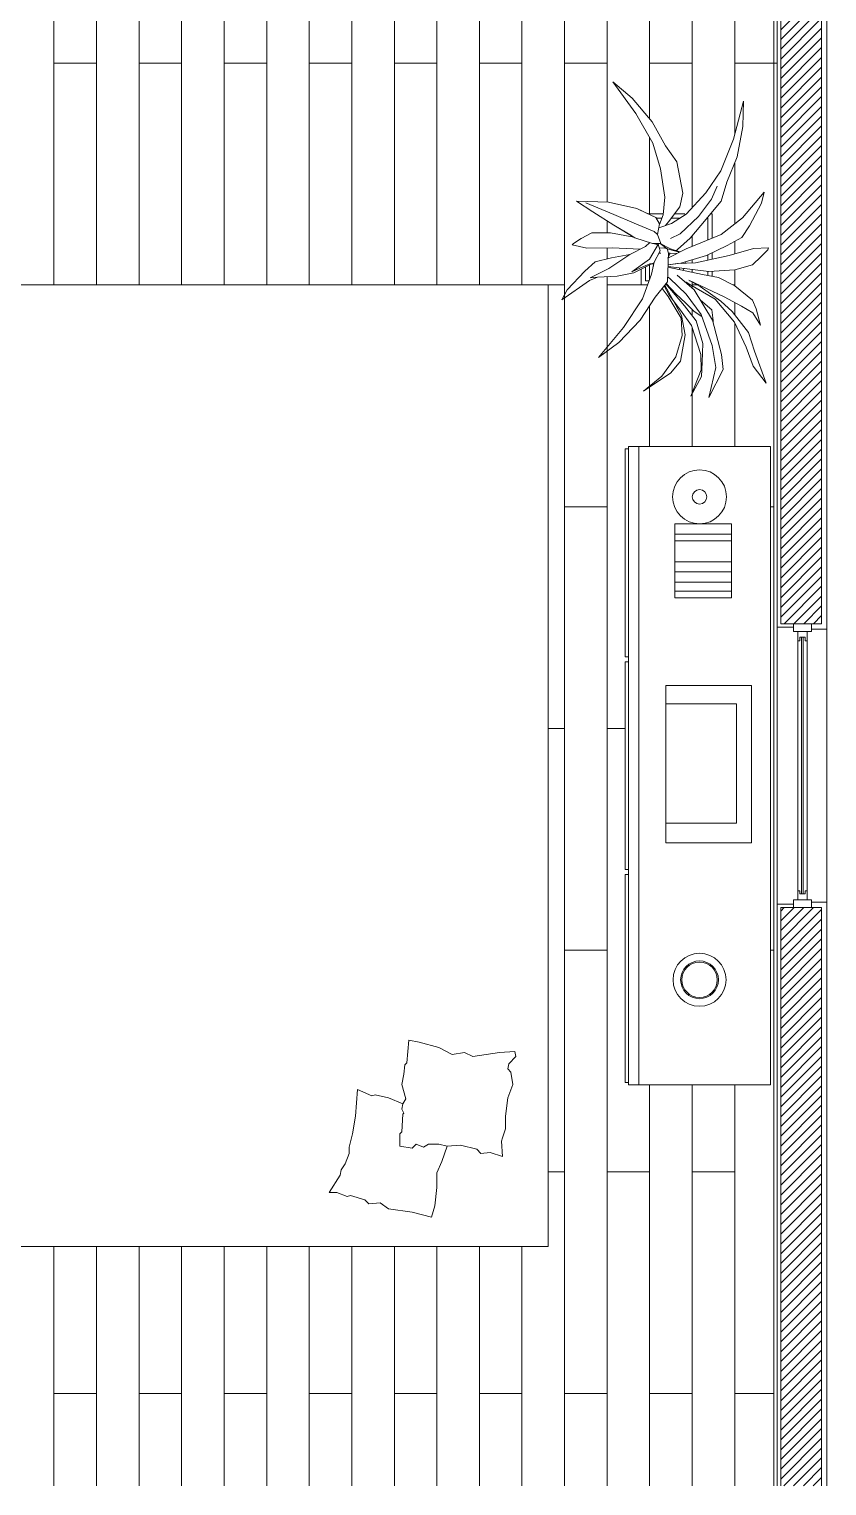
# Model space of a CAD drawing. Header units: centimetres. Extents: x -16179 to 12840, y -10704 to 3856.
# Drawn here: x -465.3 to -240.3, y -4061.9 to -3651.3 of the extents above; entities that cross this region are included whole.
import ezdxf

# ---------------------------------------------------------------- set-up
doc = ezdxf.new("R2010")
doc.units = ezdxf.units.CM
doc.header["$MEASUREMENT"] = 0
for name, color, linetype, lineweight in [('A-ELEV-MBE1_Num_Penna__14_Num_Penna__11_Num_Penna__9_Num_Penna__9_Num_Penna__9_Num_Penna__9_Num_Penna__9_Num_Penna__9_Num_Penna__10_Num_Penna__5', 5, 'Continuous', 18), ('A-ELEV-MBE1_Num_Penna__7_Num_Penna__7_Num_Penna__7_Num_Penna__7_Num_Penna__7_Num_Penna__7_Num_Penna__7_Num_Penna__7_Num_Penna__7_Num_Penna__2', 2, 'Continuous', 18), ('A-ELEV-MBE1_Num_Penna__7_Num_Penna__7_Num_Penna__7_Num_Penna__7_Num_Penna__7_Num_Penna__7_Num_Penna__7_Num_Penna__7_Num_Penna__7_Num_Penna__7_Num_Penna__255', 255, 'Continuous', 18), ('A-FURN_Num_Penna__8_Num_Penna__8_Num_Penna__8_Num_Penna__8_Num_Penna__8_Num_Penna__8_Num_Penna__8_Num_Penna__8_Num_Penna__8_Num_Penna__6', 6, 'Continuous', 18), ('A-FURN_Num_Penna__8_Num_Penna__8_Num_Penna__8_Num_Penna__8_Num_Penna__8_Num_Penna__8_Num_Penna__8_Num_Penna__8_Num_Penna__8_Num_Penna__8_Num_Penna__253', 253, 'Continuous', 18), ('A-GLAZ-FULL_Num_Penna__4_Num_Penna__4_Num_Penna__4_Num_Penna__4_Num_Penna__4_Num_Penna__4_Num_Penna__4_Num_Penna__4_Num_Penna__4_Num_Penna__4', 4, 'Continuous', 18), ('A-WALL-FULL_Num_Penna__7_Num_Penna__7_Num_Penna__7_Num_Penna__7_Num_Penna__7_Num_Penna__7_Num_Penna__7_Num_Penna__7_Num_Penna__7_Num_Penna__7', 7, 'Continuous', 18), ('AA - montanti_Num_Penna__7_Num_Penna__7_Num_Penna__7_Num_Penna__7_Num_Penna__7_Num_Penna__7_Num_Penna__7_Num_Penna__7_Num_Penna__7_Num_Penna__7', 7, 'Continuous', 18), ('AA - pareti sezionate_Num_Penna__254_Num_Penna__254_Num_Penna__254_Num_Penna__254_Num_Penna__254_Num_Penna__254_Num_Penna__254_Num_Penna__254_Num_Penna__254_Num_Penna__254', 254, 'Continuous', 18), ('IKE120015-t1_Num_Penna__251_Num_Penna__254_Num_Penna__254_Num_Penna__254_Num_Penna__254_Num_Penna__254_Num_Penna__254_Num_Penna__254_Num_Penna__254_Num_Penna__254_Num_Penna__254', 254, 'Continuous', 18), ('J- montanti_Num_Penna__7_Num_Penna__7_Num_Penna__7_Num_Penna__7_Num_Penna__7_Num_Penna__7_Num_Penna__7_Num_Penna__7_Num_Penna__7_Num_Penna__7', 7, 'Continuous', 18), ('PIANTE_Num_Penna__252_Num_Penna__252_Num_Penna__252', 252, 'Continuous', 18)]:
    doc.layers.add(name, color=color, linetype=linetype, lineweight=lineweight)
doc.layers.add('A-WALL-FULL_Num_Penna__7_Num_Penna__7_Num_Penna__7_Num_Penna__7_Num_Penna__7_Num_Penna__7_Num_Penna__7_Num_Penna__7_Num_Penna__10_Num_Penna__11_Num_Penna__13', color=7, linetype='Continuous', lineweight=18, true_color=0x636466)
doc.layers.add('IKE120015-t1_Num_Penna__251_Num_Penna__5_Num_Penna__9_Num_Penna__10_Num_Penna__10_Num_Penna__10_Num_Penna__10_Num_Penna__10_Num_Penna__10_Num_Penna__11_Num_Penna__13', color=7, linetype='Continuous', lineweight=18, true_color=0x636466)
pattern_1 = [(45, (-2286.6072, -5334.2425), (-1.3801623, 1.3801623), [])]

msp = doc.modelspace()

# ---------------------------------------------------------------- hatches: boundary and pattern name
at = {"layer": 'A-ELEV-MBE1_Num_Penna__7_Num_Penna__7_Num_Penna__7_Num_Penna__7_Num_Penna__7_Num_Penna__7_Num_Penna__7_Num_Penna__7_Num_Penna__7_Num_Penna__2', "linetype": 'Continuous', "lineweight": 18}
h = msp.add_hatch(dxfattribs=at)
h.set_pattern_fill('ANSI31', color=2, scale=100, style=0, pattern_type=2)
h.set_pattern_definition(pattern_1)
h.paths.add_polyline_path([(-253.29, -3818.93), (-241.79, -3818.93), (-241.79, -3398.43), (-552.79, -3398.43), (-552.79, -3452.93), (-541.29, -3452.93), (-541.29, -3409.93), (-253.29, -3409.93)])
h = msp.add_hatch(dxfattribs=at)
h.set_pattern_fill('ANSI31', color=2, scale=100, style=0, pattern_type=2)
h.set_pattern_definition(pattern_1)
h.paths.add_polyline_path([(-241.79, -3898.93), (-253.29, -3898.93), (-253.29, -4061.93), (-241.79, -4061.93)])

# ---------------------------------------------------------------- linework, layer by layer
at = {"layer": 'A-ELEV-MBE1_Num_Penna__14_Num_Penna__11_Num_Penna__9_Num_Penna__9_Num_Penna__9_Num_Penna__9_Num_Penna__9_Num_Penna__9_Num_Penna__10_Num_Penna__5', "color": 5, "linetype": 'Continuous', "lineweight": 18}
msp.add_line((-255.29, -3411.93), (-255.29, -4061.93), dxfattribs=at)
at = {"layer": 'A-ELEV-MBE1_Num_Penna__7_Num_Penna__7_Num_Penna__7_Num_Penna__7_Num_Penna__7_Num_Penna__7_Num_Penna__7_Num_Penna__7_Num_Penna__7_Num_Penna__7_Num_Penna__255', "color": 255, "linetype": 'Continuous', "lineweight": 18}
for p, q in [((-241.79, -3898.93), (-253.29, -3898.93)), ((-253.29, -3898.93), (-253.29, -4061.93)), ((-241.79, -3898.93), (-241.79, -4061.93))]:
    msp.add_line(p, q, dxfattribs=at)
at = {"layer": 'A-ELEV-MBE1_Num_Penna__7_Num_Penna__7_Num_Penna__7_Num_Penna__7_Num_Penna__7_Num_Penna__7_Num_Penna__7_Num_Penna__7_Num_Penna__7_Num_Penna__7_Num_Penna__255', "color": 255, "linetype": 'Continuous', "lineweight": 18, "flags": 128}
msp.add_lwpolyline([(-541.29, -3452.93), (-552.79, -3452.93), (-552.79, -3398.43), (-241.79, -3398.43), (-241.79, -3818.93), (-253.29, -3818.93), (-253.29, -3409.93), (-541.29, -3409.93)], close=True, dxfattribs=at)
at = {"layer": 'A-FURN_Num_Penna__8_Num_Penna__8_Num_Penna__8_Num_Penna__8_Num_Penna__8_Num_Penna__8_Num_Penna__8_Num_Penna__8_Num_Penna__8_Num_Penna__6', "color": 6, "linetype": 'Continuous', "lineweight": 18}
for p, q in [((-240.29, -3396.93), (-240.29, -3820.43)), ((-254.29, -3410.93), (-254.29, -3819.93)), ((-296.19, -3769), (-296.2, -3769)), ((-296.2, -3769), (-296.2, -3769.01)), ((-296.2, -3769.01), (-296.2, -3769.01)), ((-296.2, -3769.01), (-296.2, -3769.01)), ((-296.2, -3769.01), (-296.2, -3769.02)), ((-296.2, -3769.02), (-296.2, -3769.02)), ((-296.2, -3769.02), (-296.2, -3769.03)), ((-296.2, -3769.03), (-296.2, -3948.83)), ((-296.2, -3769.03), (-296.2, -3769.03)), ((-296.2, -3769.03), (-296.2, -3769.03)), ((-296.18, -3768.98), (-296.19, -3768.98)), ((-296.19, -3768.98), (-296.19, -3768.98)), ((-296.19, -3768.98), (-296.19, -3768.99)), ((-296.19, -3768.99), (-296.19, -3768.99)), ((-296.19, -3768.99), (-296.19, -3768.99)), ((-296.19, -3768.99), (-296.19, -3769)), ((-296.17, -3768.96), (-296.18, -3768.97)), ((-296.18, -3768.97), (-296.18, -3768.97)), ((-296.18, -3768.97), (-296.18, -3768.97)), ((-296.18, -3768.97), (-296.18, -3768.98)), ((-296.16, -3768.95), (-296.17, -3768.96)), ((-296.17, -3768.96), (-296.17, -3768.96)), ((-296.17, -3768.96), (-296.17, -3768.96)), ((-296.17, -3768.96), (-296.17, -3768.96)), ((-296.15, -3768.95), (-296.16, -3768.95)), ((-296.16, -3768.95), (-296.16, -3768.95)), ((-296.16, -3768.95), (-296.16, -3768.95)), ((-296.14, -3768.94), (-296.15, -3768.94)), ((-296.15, -3768.94), (-296.15, -3768.94)), ((-296.15, -3768.94), (-296.15, -3768.95)), ((-296.13, -3768.94), (-296.14, -3768.94)), ((-296.14, -3768.94), (-296.14, -3768.94)), ((-296.12, -3768.93), (-296.13, -3768.93)), ((-296.13, -3768.93), (-296.13, -3768.94)), ((-296.13, -3768.94), (-296.13, -3768.94)), ((-296.11, -3768.93), (-296.12, -3768.93)), ((-296.12, -3768.93), (-296.12, -3768.93)), ((-296.12, -3768.93), (-296.12, -3768.93)), ((-296.1, -3768.93), (-296.11, -3768.93)), ((-296.11, -3768.93), (-296.11, -3768.93)), ((-256.3, -3768.93), (-296.1, -3768.93)), ((-296.1, -3768.93), (-296.1, -3768.93)), ((-293.29, -3768.93), (-293.29, -3948.93)), ((-256.29, -3768.93), (-256.3, -3768.93)), ((-256.3, -3768.93), (-256.3, -3768.93)), ((-256.28, -3768.93), (-256.29, -3768.93)), ((-256.29, -3768.93), (-256.29, -3768.93)), ((-256.29, -3768.93), (-256.29, -3768.93)), ((-256.27, -3768.93), (-256.28, -3768.93)), ((-256.28, -3768.93), (-256.28, -3768.93)), ((-256.27, -3768.94), (-256.27, -3768.93)), ((-256.26, -3768.94), (-256.27, -3768.94)), ((-256.27, -3768.94), (-256.27, -3768.94)), ((-256.25, -3768.94), (-256.26, -3768.94)), ((-256.26, -3768.94), (-256.26, -3768.94)), ((-256.26, -3768.94), (-256.26, -3768.94)), ((-256.25, -3768.95), (-256.25, -3768.94)), ((-256.25, -3768.94), (-256.25, -3768.94)), ((-256.24, -3768.95), (-256.25, -3768.95)), ((-256.23, -3768.96), (-256.24, -3768.95)), ((-256.24, -3768.95), (-256.24, -3768.95)), ((-256.24, -3768.95), (-256.24, -3768.95)), ((-256.22, -3768.96), (-256.23, -3768.96)), ((-256.23, -3768.96), (-256.23, -3768.96)), ((-256.23, -3768.96), (-256.23, -3768.96)), ((-256.22, -3768.97), (-256.22, -3768.96)), ((-256.21, -3768.98), (-256.22, -3768.97)), ((-256.22, -3768.97), (-256.22, -3768.97)), ((-256.22, -3768.97), (-256.22, -3768.97)), ((-256.21, -3768.99), (-256.21, -3768.98)), ((-256.21, -3768.98), (-256.21, -3768.98)), ((-256.21, -3768.98), (-256.21, -3768.98)), ((-256.21, -3769), (-256.21, -3768.99)), ((-256.21, -3768.99), (-256.21, -3768.99)), ((-256.2, -3769), (-256.21, -3769)), ((-256.2, -3769.01), (-256.2, -3769)), ((-256.2, -3769), (-256.2, -3769)), ((-256.2, -3769.02), (-256.2, -3769.01)), ((-256.2, -3769.01), (-256.2, -3769.01)), ((-256.2, -3769.01), (-256.2, -3769.01)), ((-256.2, -3769.03), (-256.2, -3769.02)), ((-256.2, -3769.02), (-256.2, -3769.02)), ((-256.2, -3948.83), (-256.2, -3769.03)), ((-256.2, -3769.03), (-256.2, -3769.03)), ((-297.19, -3769.7), (-297.2, -3769.7)), ((-297.2, -3769.7), (-297.2, -3769.71)), ((-297.2, -3769.71), (-297.2, -3769.71)), ((-297.2, -3769.71), (-297.2, -3769.71)), ((-297.2, -3769.71), (-297.2, -3769.72)), ((-297.2, -3769.72), (-297.2, -3769.72)), ((-297.2, -3769.72), (-297.2, -3769.73)), ((-297.2, -3769.73), (-297.2, -3769.73)), ((-297.2, -3769.73), (-297.2, -3769.73)), ((-297.2, -3769.73), (-297.2, -3828.13)), ((-297.18, -3769.68), (-297.19, -3769.68)), ((-297.19, -3769.68), (-297.19, -3769.68)), ((-297.19, -3769.68), (-297.19, -3769.69)), ((-297.19, -3769.69), (-297.19, -3769.69)), ((-297.19, -3769.69), (-297.19, -3769.69)), ((-297.19, -3769.69), (-297.19, -3769.7)), ((-297.17, -3769.66), (-297.18, -3769.67)), ((-297.18, -3769.67), (-297.18, -3769.67)), ((-297.18, -3769.67), (-297.18, -3769.67)), ((-297.18, -3769.67), (-297.18, -3769.68)), ((-297.16, -3769.65), (-297.17, -3769.66)), ((-297.17, -3769.66), (-297.17, -3769.66)), ((-297.17, -3769.66), (-297.17, -3769.66)), ((-297.17, -3769.66), (-297.17, -3769.66)), ((-297.15, -3769.65), (-297.16, -3769.65)), ((-297.16, -3769.65), (-297.16, -3769.65)), ((-297.16, -3769.65), (-297.16, -3769.65)), ((-297.14, -3769.64), (-297.15, -3769.64)), ((-297.15, -3769.64), (-297.15, -3769.64)), ((-297.15, -3769.64), (-297.15, -3769.65)), ((-297.13, -3769.64), (-297.14, -3769.64)), ((-297.14, -3769.64), (-297.14, -3769.64)), ((-297.14, -3769.64), (-297.14, -3769.64)), ((-297.12, -3769.63), (-297.13, -3769.63)), ((-297.13, -3769.63), (-297.13, -3769.64)), ((-297.11, -3769.63), (-297.12, -3769.63)), ((-297.12, -3769.63), (-297.12, -3769.63)), ((-297.12, -3769.63), (-297.12, -3769.63)), ((-297.1, -3769.63), (-297.11, -3769.63)), ((-297.11, -3769.63), (-297.11, -3769.63)), ((-296.3, -3769.63), (-297.1, -3769.63)), ((-297.1, -3769.63), (-297.1, -3769.63)), ((-296.29, -3769.63), (-296.3, -3769.63)), ((-296.3, -3769.63), (-296.3, -3769.63)), ((-296.28, -3769.63), (-296.29, -3769.63)), ((-296.29, -3769.63), (-296.29, -3769.63)), ((-296.29, -3769.63), (-296.29, -3769.63)), ((-296.27, -3769.64), (-296.28, -3769.63)), ((-296.28, -3769.63), (-296.28, -3769.63)), ((-296.28, -3769.63), (-296.28, -3769.63)), ((-296.26, -3769.64), (-296.27, -3769.64)), ((-296.27, -3769.64), (-296.27, -3769.64)), ((-296.25, -3769.64), (-296.26, -3769.64)), ((-296.26, -3769.64), (-296.26, -3769.64)), ((-296.26, -3769.64), (-296.26, -3769.64)), ((-296.25, -3769.65), (-296.25, -3769.64)), ((-296.25, -3769.64), (-296.25, -3769.64)), ((-296.24, -3769.65), (-296.25, -3769.65)), ((-296.23, -3769.66), (-296.24, -3769.65)), ((-296.24, -3769.65), (-296.24, -3769.65)), ((-296.24, -3769.65), (-296.24, -3769.65)), ((-296.22, -3769.66), (-296.23, -3769.66)), ((-296.23, -3769.66), (-296.23, -3769.66)), ((-296.23, -3769.66), (-296.23, -3769.66)), ((-296.22, -3769.67), (-296.22, -3769.66)), ((-296.22, -3769.68), (-296.22, -3769.67)), ((-296.22, -3769.67), (-296.22, -3769.67)), ((-296.22, -3769.67), (-296.22, -3769.67)), ((-296.21, -3769.68), (-296.22, -3769.68)), ((-296.21, -3769.69), (-296.21, -3769.68)), ((-296.21, -3769.68), (-296.21, -3769.68)), ((-296.21, -3769.7), (-296.21, -3769.69)), ((-296.21, -3769.69), (-296.21, -3769.69)), ((-296.2, -3769.7), (-296.21, -3769.7)), ((-296.21, -3769.7), (-296.21, -3769.7)), ((-296.2, -3769.71), (-296.2, -3769.7)), ((-296.2, -3769.72), (-296.2, -3769.71)), ((-296.2, -3769.71), (-296.2, -3769.71)), ((-296.2, -3769.71), (-296.2, -3769.71)), ((-296.2, -3769.73), (-296.2, -3769.72)), ((-296.2, -3769.72), (-296.2, -3769.72)), ((-254.29, -3819.93), (-249.74, -3819.93)), ((-244.66, -3820.43), (-240.29, -3820.43)), ((-247.45, -3895.1), (-247.45, -3822.76)), ((-246.95, -3895.1), (-246.99, -3822.76)), ((-297.19, -3829.7), (-297.2, -3829.7)), ((-297.2, -3829.7), (-297.2, -3829.71)), ((-297.2, -3829.71), (-297.2, -3829.71)), ((-297.2, -3829.71), (-297.2, -3829.71)), ((-297.2, -3829.71), (-297.2, -3829.72)), ((-297.2, -3829.72), (-297.2, -3829.72)), ((-297.2, -3829.72), (-297.2, -3829.73)), ((-297.2, -3829.73), (-297.2, -3829.73)), ((-297.2, -3829.73), (-297.2, -3829.73)), ((-297.2, -3829.73), (-297.2, -3888.13)), ((-297.18, -3829.68), (-297.19, -3829.68)), ((-297.19, -3829.68), (-297.19, -3829.68)), ((-297.19, -3829.68), (-297.19, -3829.69)), ((-297.19, -3829.69), (-297.19, -3829.69)), ((-297.19, -3829.69), (-297.19, -3829.69)), ((-297.19, -3829.69), (-297.19, -3829.7)), ((-297.17, -3829.66), (-297.18, -3829.67)), ((-297.18, -3829.67), (-297.18, -3829.67)), ((-297.18, -3829.67), (-297.18, -3829.67)), ((-297.18, -3829.67), (-297.18, -3829.68)), ((-297.16, -3829.65), (-297.17, -3829.66)), ((-297.17, -3829.66), (-297.17, -3829.66)), ((-297.17, -3829.66), (-297.17, -3829.66)), ((-297.17, -3829.66), (-297.17, -3829.66)), ((-297.15, -3829.65), (-297.16, -3829.65)), ((-297.16, -3829.65), (-297.16, -3829.65)), ((-297.16, -3829.65), (-297.16, -3829.65)), ((-297.14, -3829.64), (-297.15, -3829.64)), ((-297.15, -3829.64), (-297.15, -3829.64)), ((-297.15, -3829.64), (-297.15, -3829.65)), ((-297.13, -3829.64), (-297.14, -3829.64)), ((-297.14, -3829.64), (-297.14, -3829.64)), ((-297.14, -3829.64), (-297.14, -3829.64)), ((-297.12, -3829.63), (-297.13, -3829.63)), ((-297.13, -3829.63), (-297.13, -3829.64)), ((-297.11, -3829.63), (-297.12, -3829.63)), ((-297.12, -3829.63), (-297.12, -3829.63)), ((-297.12, -3829.63), (-297.12, -3829.63)), ((-297.1, -3829.63), (-297.11, -3829.63)), ((-297.11, -3829.63), (-297.11, -3829.63)), ((-296.3, -3828.23), (-297.1, -3828.23)), ((-297.1, -3829.63), (-297.1, -3829.63)), ((-297.1, -3829.63), (-296.3, -3829.63)), ((-296.29, -3829.63), (-296.3, -3829.63)), ((-296.3, -3829.63), (-296.3, -3829.63)), ((-296.28, -3829.63), (-296.29, -3829.63)), ((-296.29, -3829.63), (-296.29, -3829.63)), ((-296.29, -3829.63), (-296.29, -3829.63)), ((-296.27, -3829.64), (-296.28, -3829.63)), ((-296.28, -3829.63), (-296.28, -3829.63)), ((-296.28, -3829.63), (-296.28, -3829.63)), ((-296.26, -3829.64), (-296.27, -3829.64)), ((-296.27, -3829.64), (-296.27, -3829.64)), ((-296.25, -3829.64), (-296.26, -3829.64)), ((-296.26, -3829.64), (-296.26, -3829.64)), ((-296.26, -3829.64), (-296.26, -3829.64)), ((-296.25, -3829.65), (-296.25, -3829.64)), ((-296.25, -3829.64), (-296.25, -3829.64)), ((-296.24, -3829.65), (-296.25, -3829.65)), ((-296.23, -3829.66), (-296.24, -3829.65)), ((-296.24, -3829.65), (-296.24, -3829.65)), ((-296.24, -3829.65), (-296.24, -3829.65)), ((-296.22, -3829.66), (-296.23, -3829.66)), ((-296.23, -3829.66), (-296.23, -3829.66)), ((-296.23, -3829.66), (-296.23, -3829.66)), ((-296.22, -3829.67), (-296.22, -3829.66)), ((-296.22, -3829.68), (-296.22, -3829.67)), ((-296.22, -3829.67), (-296.22, -3829.67)), ((-296.22, -3829.67), (-296.22, -3829.67)), ((-296.21, -3829.68), (-296.22, -3829.68)), ((-296.21, -3829.69), (-296.21, -3829.68)), ((-296.21, -3829.68), (-296.21, -3829.68)), ((-296.21, -3829.7), (-296.21, -3829.69)), ((-296.21, -3829.69), (-296.21, -3829.69)), ((-296.2, -3829.7), (-296.21, -3829.7)), ((-296.21, -3829.7), (-296.21, -3829.7)), ((-296.2, -3829.71), (-296.2, -3829.7)), ((-296.2, -3829.72), (-296.2, -3829.71)), ((-296.2, -3829.71), (-296.2, -3829.71)), ((-296.2, -3829.71), (-296.2, -3829.71)), ((-296.2, -3829.73), (-296.2, -3829.72)), ((-296.2, -3829.72), (-296.2, -3829.72)), ((-296.2, -3829.73), (-296.2, -3829.73)), ((-296.3, -3888.23), (-297.1, -3888.23)), ((-297.19, -3889.7), (-297.2, -3889.7)), ((-297.2, -3889.7), (-297.2, -3889.71)), ((-297.2, -3889.71), (-297.2, -3889.71)), ((-297.2, -3889.71), (-297.2, -3889.71)), ((-297.2, -3889.71), (-297.2, -3889.72)), ((-297.2, -3889.72), (-297.2, -3889.72)), ((-297.2, -3889.72), (-297.2, -3889.73)), ((-297.2, -3889.73), (-297.2, -3948.13)), ((-297.2, -3889.73), (-297.2, -3889.73)), ((-297.2, -3889.73), (-297.2, -3889.73)), ((-297.18, -3889.68), (-297.19, -3889.68)), ((-297.19, -3889.68), (-297.19, -3889.68)), ((-297.19, -3889.68), (-297.19, -3889.69)), ((-297.19, -3889.69), (-297.19, -3889.69)), ((-297.19, -3889.69), (-297.19, -3889.69)), ((-297.19, -3889.69), (-297.19, -3889.7)), ((-297.17, -3889.66), (-297.18, -3889.67)), ((-297.18, -3889.67), (-297.18, -3889.67)), ((-297.18, -3889.67), (-297.18, -3889.67)), ((-297.18, -3889.67), (-297.18, -3889.68)), ((-297.16, -3889.65), (-297.17, -3889.66)), ((-297.17, -3889.66), (-297.17, -3889.66)), ((-297.17, -3889.66), (-297.17, -3889.66)), ((-297.17, -3889.66), (-297.17, -3889.66)), ((-297.15, -3889.65), (-297.16, -3889.65)), ((-297.16, -3889.65), (-297.16, -3889.65)), ((-297.16, -3889.65), (-297.16, -3889.65)), ((-297.14, -3889.64), (-297.15, -3889.64)), ((-297.15, -3889.64), (-297.15, -3889.64)), ((-297.15, -3889.64), (-297.15, -3889.65)), ((-297.13, -3889.64), (-297.14, -3889.64)), ((-297.14, -3889.64), (-297.14, -3889.64)), ((-297.14, -3889.64), (-297.14, -3889.64)), ((-297.12, -3889.63), (-297.13, -3889.63)), ((-297.13, -3889.63), (-297.13, -3889.64)), ((-297.11, -3889.63), (-297.12, -3889.63)), ((-297.12, -3889.63), (-297.12, -3889.63)), ((-297.12, -3889.63), (-297.12, -3889.63)), ((-297.1, -3889.63), (-297.11, -3889.63)), ((-297.11, -3889.63), (-297.11, -3889.63)), ((-297.1, -3889.63), (-297.1, -3889.63)), ((-297.1, -3889.63), (-296.3, -3889.63)), ((-296.29, -3889.63), (-296.3, -3889.63)), ((-296.3, -3889.63), (-296.3, -3889.63)), ((-296.28, -3889.63), (-296.29, -3889.63)), ((-296.29, -3889.63), (-296.29, -3889.63)), ((-296.29, -3889.63), (-296.29, -3889.63)), ((-296.27, -3889.64), (-296.28, -3889.63)), ((-296.28, -3889.63), (-296.28, -3889.63)), ((-296.28, -3889.63), (-296.28, -3889.63)), ((-296.26, -3889.64), (-296.27, -3889.64)), ((-296.27, -3889.64), (-296.27, -3889.64)), ((-296.25, -3889.64), (-296.26, -3889.64)), ((-296.26, -3889.64), (-296.26, -3889.64)), ((-296.26, -3889.64), (-296.26, -3889.64)), ((-296.25, -3889.65), (-296.25, -3889.64)), ((-296.25, -3889.64), (-296.25, -3889.64)), ((-296.24, -3889.65), (-296.25, -3889.65)), ((-296.23, -3889.66), (-296.24, -3889.65)), ((-296.24, -3889.65), (-296.24, -3889.65)), ((-296.24, -3889.65), (-296.24, -3889.65)), ((-296.22, -3889.66), (-296.23, -3889.66)), ((-296.23, -3889.66), (-296.23, -3889.66)), ((-296.23, -3889.66), (-296.23, -3889.66)), ((-296.22, -3889.67), (-296.22, -3889.66)), ((-296.22, -3889.68), (-296.22, -3889.67)), ((-296.22, -3889.67), (-296.22, -3889.67)), ((-296.22, -3889.67), (-296.22, -3889.67)), ((-296.21, -3889.68), (-296.22, -3889.68)), ((-296.21, -3889.69), (-296.21, -3889.68)), ((-296.21, -3889.68), (-296.21, -3889.68)), ((-296.21, -3889.7), (-296.21, -3889.69)), ((-296.21, -3889.69), (-296.21, -3889.69)), ((-296.2, -3889.7), (-296.21, -3889.7)), ((-296.21, -3889.7), (-296.21, -3889.7)), ((-296.2, -3889.71), (-296.2, -3889.7)), ((-296.2, -3889.72), (-296.2, -3889.71)), ((-296.2, -3889.71), (-296.2, -3889.71)), ((-296.2, -3889.71), (-296.2, -3889.71)), ((-296.2, -3889.73), (-296.2, -3889.72)), ((-296.2, -3889.72), (-296.2, -3889.72)), ((-296.2, -3889.73), (-296.2, -3889.73)), ((-254.29, -3897.93), (-254.29, -4061.93)), ((-249.74, -3897.93), (-254.29, -3897.93)), ((-240.29, -3897.43), (-244.66, -3897.43)), ((-240.29, -3897.43), (-240.29, -4061.93)), ((-296.3, -3948.23), (-297.1, -3948.23)), ((-296.2, -3948.83), (-296.2, -3948.83)), ((-296.2, -3948.83), (-296.2, -3948.84)), ((-296.2, -3948.84), (-296.2, -3948.84)), ((-296.2, -3948.84), (-296.2, -3948.85)), ((-296.2, -3948.85), (-296.2, -3948.85)), ((-296.2, -3948.85), (-296.2, -3948.85)), ((-296.2, -3948.85), (-296.2, -3948.86)), ((-296.2, -3948.86), (-296.19, -3948.86)), ((-296.19, -3948.86), (-296.19, -3948.87)), ((-296.19, -3948.87), (-296.19, -3948.87)), ((-296.19, -3948.87), (-296.19, -3948.87)), ((-296.19, -3948.87), (-296.19, -3948.88)), ((-296.19, -3948.88), (-296.19, -3948.88)), ((-296.19, -3948.88), (-296.18, -3948.88)), ((-296.18, -3948.88), (-296.18, -3948.89)), ((-296.18, -3948.89), (-296.18, -3948.89)), ((-296.18, -3948.89), (-296.18, -3948.89)), ((-296.18, -3948.89), (-296.17, -3948.9)), ((-296.17, -3948.9), (-296.17, -3948.9)), ((-296.17, -3948.9), (-296.17, -3948.9)), ((-296.17, -3948.9), (-296.17, -3948.91)), ((-296.17, -3948.91), (-296.16, -3948.91)), ((-296.16, -3948.91), (-296.16, -3948.91)), ((-296.16, -3948.91), (-296.16, -3948.91)), ((-296.16, -3948.91), (-296.15, -3948.92)), ((-296.15, -3948.92), (-296.15, -3948.92)), ((-296.15, -3948.92), (-296.15, -3948.92)), ((-296.15, -3948.92), (-296.14, -3948.92)), ((-296.14, -3948.92), (-296.14, -3948.92)), ((-296.14, -3948.92), (-296.14, -3948.92)), ((-296.14, -3948.92), (-296.13, -3948.93)), ((-296.13, -3948.93), (-296.13, -3948.93)), ((-296.13, -3948.93), (-296.12, -3948.93)), ((-296.12, -3948.93), (-296.12, -3948.93)), ((-296.12, -3948.93), (-296.12, -3948.93)), ((-296.12, -3948.93), (-296.11, -3948.93)), ((-296.11, -3948.93), (-296.11, -3948.93)), ((-296.11, -3948.93), (-296.1, -3948.93)), ((-296.1, -3948.93), (-256.3, -3948.93)), ((-296.1, -3948.93), (-296.1, -3948.93)), ((-296.1, -3948.93), (-296.1, -3948.93)), ((-256.3, -3948.93), (-256.3, -3948.93)), ((-256.3, -3948.93), (-256.29, -3948.93)), ((-256.29, -3948.93), (-256.29, -3948.93)), ((-256.29, -3948.93), (-256.28, -3948.93)), ((-256.28, -3948.93), (-256.28, -3948.93)), ((-256.28, -3948.93), (-256.28, -3948.93)), ((-256.28, -3948.93), (-256.27, -3948.93)), ((-256.27, -3948.93), (-256.26, -3948.92)), ((-256.27, -3948.93), (-256.27, -3948.93)), ((-256.26, -3948.92), (-256.26, -3948.92)), ((-256.26, -3948.92), (-256.26, -3948.92)), ((-256.26, -3948.92), (-256.25, -3948.92)), ((-256.25, -3948.92), (-256.24, -3948.91)), ((-256.25, -3948.92), (-256.25, -3948.92)), ((-256.25, -3948.92), (-256.25, -3948.92)), ((-256.24, -3948.91), (-256.24, -3948.91)), ((-256.24, -3948.91), (-256.24, -3948.91)), ((-256.24, -3948.91), (-256.23, -3948.91)), ((-256.23, -3948.9), (-256.22, -3948.89)), ((-256.23, -3948.91), (-256.23, -3948.9)), ((-256.23, -3948.9), (-256.23, -3948.9)), ((-256.23, -3948.9), (-256.23, -3948.9)), ((-256.22, -3948.89), (-256.22, -3948.88)), ((-256.22, -3948.88), (-256.21, -3948.88)), ((-256.22, -3948.89), (-256.22, -3948.89)), ((-256.22, -3948.89), (-256.22, -3948.89)), ((-256.21, -3948.87), (-256.21, -3948.86)), ((-256.21, -3948.86), (-256.2, -3948.86)), ((-256.21, -3948.88), (-256.21, -3948.87)), ((-256.21, -3948.87), (-256.21, -3948.87)), ((-256.21, -3948.87), (-256.21, -3948.87)), ((-256.21, -3948.88), (-256.21, -3948.88)), ((-256.2, -3948.84), (-256.2, -3948.83)), ((-256.2, -3948.83), (-256.2, -3948.83)), ((-256.2, -3948.85), (-256.2, -3948.84)), ((-256.2, -3948.84), (-256.2, -3948.84)), ((-256.2, -3948.84), (-256.2, -3948.84)), ((-256.2, -3948.86), (-256.2, -3948.85)), ((-256.2, -3948.85), (-256.2, -3948.85)), ((-256.2, -3948.86), (-256.2, -3948.86))]:
    msp.add_line(p, q, dxfattribs=at)
for centre, start, end in [((-297.1, -3828.13), 180, 272.3104), ((-296.3, -3828.13), 267.6896, 0), ((-297.1, -3888.13), 180, 272.3104), ((-296.3, -3888.13), 267.6896, 0), ((-297.1, -3948.13), 180, 272.3104), ((-296.3, -3948.13), 267.6896, 0)]:
    msp.add_arc(centre, 0.0966, start, end, dxfattribs=at)
at = {"layer": 'A-FURN_Num_Penna__8_Num_Penna__8_Num_Penna__8_Num_Penna__8_Num_Penna__8_Num_Penna__8_Num_Penna__8_Num_Penna__8_Num_Penna__8_Num_Penna__8_Num_Penna__253', "color": 253, "linetype": 'Continuous', "lineweight": 18}
for p, q in [((-474.9, -3723.43), (-318.9, -3723.43)), ((-318.9, -3723.43), (-318.9, -3994.43)), ((-269.2, -3790.77), (-283.2, -3790.77)), ((-267.2, -3790.77), (-283.2, -3790.77)), ((-283.2, -3790.77), (-283.2, -3811.64)), ((-267.2, -3793.67), (-283.2, -3793.67)), ((-267.2, -3793.67), (-283.2, -3793.67)), ((-267.2, -3790.77), (-267.2, -3811.64)), ((-267.2, -3795.57), (-283.2, -3795.57)), ((-267.2, -3801.44), (-283.2, -3801.44)), ((-267.2, -3804.33), (-283.2, -3804.33)), ((-267.2, -3807.21), (-283.2, -3807.21)), ((-267.2, -3809.71), (-283.2, -3809.71)), ((-267.2, -3811.64), (-283.2, -3811.64)), ((-271.73, -3836.38), (-285.73, -3836.38)), ((-285.73, -3836.38), (-285.73, -3880.64)), ((-285.73, -3836.38), (-285.73, -3880.64)), ((-261.53, -3836.38), (-285.73, -3836.38)), ((-261.53, -3880.64), (-261.53, -3836.38)), ((-271.73, -3841.46), (-285.73, -3841.46)), ((-285.73, -3841.46), (-285.73, -3875.1)), ((-265.81, -3841.46), (-285.73, -3841.46)), ((-265.81, -3875.1), (-265.81, -3841.46)), ((-285.73, -3875.1), (-265.81, -3875.1)), ((-285.73, -3880.64), (-261.53, -3880.64)), ((-358.74, -3942.68), (-358.16, -3936.3)), ((-358.16, -3936.3), (-355.26, -3936.88)), ((-355.26, -3936.88), (-349.75, -3938.33)), ((-349.75, -3938.33), (-345.98, -3940.36)), ((-345.98, -3940.36), (-342.5, -3939.78)), ((-342.5, -3939.78), (-340.17, -3940.94)), ((-340.17, -3940.94), (-332.63, -3939.78)), ((-332.63, -3939.78), (-328.28, -3939.49)), ((-327.99, -3940.94), (-330.02, -3942.97)), ((-328.28, -3939.49), (-327.99, -3940.94)), ((-359.61, -3945.87), (-359.32, -3943.26)), ((-359.32, -3943.26), (-358.74, -3942.68)), ((-330.02, -3942.97), (-330.31, -3944.42)), ((-330.31, -3944.42), (-329.44, -3945.29)), ((-329.44, -3945.29), (-328.86, -3948.78)), ((-360.19, -3948.78), (-359.61, -3945.87)), ((-359.03, -3952.84), (-360.19, -3948.78)), ((-328.86, -3948.78), (-330.31, -3952.55)), ((-373.25, -3957.77), (-372.96, -3954)), ((-372.96, -3954), (-372.67, -3950.23)), ((-372.67, -3950.23), (-368.61, -3951.97)), ((-368.61, -3951.97), (-367.74, -3951.68)), ((-367.74, -3951.68), (-363.97, -3952.55)), ((-363.97, -3952.55), (-359.9, -3954.29)), ((-359.9, -3954.29), (-359.03, -3952.84)), ((-330.31, -3952.55), (-330.89, -3957.77)), ((-374.12, -3962.7), (-373.25, -3957.77)), ((-360.19, -3955.74), (-359.9, -3954.29)), ((-359.61, -3956.9), (-360.19, -3955.74)), ((-360.19, -3962.12), (-359.9, -3957.19)), ((-359.9, -3957.19), (-359.61, -3956.9)), ((-330.89, -3957.77), (-330.89, -3961.25)), ((-360.78, -3962.7), (-360.19, -3962.12)), ((-330.89, -3961.25), (-331.76, -3963.86)), ((-374.99, -3966.48), (-374.12, -3962.7)), ((-360.78, -3966.19), (-360.78, -3962.7)), ((-357.29, -3966.77), (-360.78, -3966.19)), ((-356.13, -3965.6), (-357.29, -3966.77)), ((-354.1, -3966.48), (-356.13, -3965.6)), ((-352.65, -3965.6), (-354.1, -3966.48)), ((-349.75, -3965.6), (-352.65, -3965.6)), ((-347.43, -3966.19), (-349.75, -3965.6)), ((-348.88, -3970.54), (-347.43, -3966.19)), ((-343.66, -3965.89), (-347.43, -3966.19)), ((-339.01, -3967.06), (-343.66, -3965.89)), ((-331.76, -3963.86), (-332.05, -3964.73)), ((-332.05, -3964.73), (-331.76, -3969.09)), ((-376.15, -3971.12), (-374.99, -3968.22)), ((-374.99, -3968.22), (-374.99, -3966.48)), ((-337.85, -3968.22), (-339.01, -3967.06)), ((-335.24, -3967.93), (-337.85, -3968.22)), ((-331.76, -3969.09), (-335.24, -3967.93)), ((-380.69, -3979.24), (-377.6, -3974.31)), ((-377.6, -3974.31), (-377.31, -3972.86)), ((-377.31, -3972.86), (-376.15, -3971.12)), ((-350.33, -3973.73), (-348.88, -3970.54)), ((-350.33, -3977.79), (-350.33, -3973.73)), ((-350.91, -3983.01), (-350.33, -3977.79)), ((-380.69, -3979.24), (-378.47, -3979.24)), ((-378.47, -3979.24), (-375.57, -3980.4)), ((-375.57, -3980.4), (-374.7, -3980.11)), ((-374.7, -3980.11), (-370.64, -3981.27)), ((-370.64, -3981.27), (-369.48, -3982.43)), ((-369.48, -3982.43), (-366.29, -3982.14)), ((-366.29, -3982.14), (-363.97, -3983.88)), ((-363.97, -3983.88), (-357.29, -3984.76)), ((-357.29, -3984.76), (-351.78, -3986.21)), ((-351.78, -3986.21), (-350.91, -3983.01)), ((-474.9, -3994.43), (-318.9, -3994.43))]:
    msp.add_line(p, q, dxfattribs=at)
for centre, radius in [((-276.2, -3783.16), 7.61), ((-276.2, -3783.16), 2.04), ((-276.21, -3919.29), 7.47), ((-276.21, -3919.29), 5.32), ((-276.21, -3919.29), 4.98)]:
    msp.add_circle(centre, radius, dxfattribs=at)
at = {"layer": 'A-GLAZ-FULL_Num_Penna__4_Num_Penna__4_Num_Penna__4_Num_Penna__4_Num_Penna__4_Num_Penna__4_Num_Penna__4_Num_Penna__4_Num_Penna__4_Num_Penna__4', "color": 4, "linetype": 'Continuous', "lineweight": 18}
for p, q in [((-248.51, -3894.17), (-248.51, -3823.7)), ((-245.89, -3894.17), (-245.89, -3823.7))]:
    msp.add_line(p, q, dxfattribs=at)
at = {"layer": 'A-WALL-FULL_Num_Penna__7_Num_Penna__7_Num_Penna__7_Num_Penna__7_Num_Penna__7_Num_Penna__7_Num_Penna__7_Num_Penna__7_Num_Penna__10_Num_Penna__11_Num_Penna__13', "color": 251, "linetype": 'Continuous', "lineweight": 18, "true_color": 0x636466}
for p, q in [((-286.47, -3703.43), (-290.64, -3703.43)), ((-280.33, -3703.43), (-283.28, -3703.43)), ((-272.66, -3703.43), (-273.13, -3703.43)), ((-272.66, -3703.43), (-272.66, -3710.25)), ((-286.86, -3704.63), (-288.42, -3704.63)), ((-281.81, -3704.63), (-284.16, -3704.63)), ((-273.86, -3704.63), (-274.13, -3704.63)), ((-273.86, -3704.63), (-273.86, -3710.73)), ((-273.86, -3714.95), (-273.86, -3716.45)), ((-272.66, -3714.38), (-272.66, -3716.18)), ((-292.66, -3718.99), (-292.66, -3723.43)), ((-291.46, -3718.4), (-291.46, -3722.23)), ((-273.86, -3719.62), (-273.86, -3720.74)), ((-272.66, -3719.59), (-272.66, -3720.96)), ((-290.85, -3723.43), (-292.66, -3723.43)), ((-290.41, -3722.23), (-291.46, -3722.23)), ((-285.27, -3723.43), (-285.48, -3723.43)), ((-285.27, -3723.43), (-285.48, -3723.43)), ((-278.71, -3723.43), (-279.26, -3723.43)), ((-278.71, -3723.43), (-279.26, -3723.43)), ((-278.97, -3722.23), (-279.01, -3722.23)), ((-276.42, -3723.43), (-276.76, -3723.43)), ((-276.42, -3723.43), (-276.76, -3723.43))]:
    msp.add_line(p, q, dxfattribs=at)
at = {"layer": 'A-WALL-FULL_Num_Penna__7_Num_Penna__7_Num_Penna__7_Num_Penna__7_Num_Penna__7_Num_Penna__7_Num_Penna__7_Num_Penna__7_Num_Penna__7_Num_Penna__7', "color": 7, "linetype": 'Continuous', "lineweight": 18}
for p, q in [((-241.79, -3898.93), (-253.29, -3898.93)), ((-253.29, -3898.93), (-241.79, -3898.93)), ((-253.29, -3898.93), (-241.79, -3898.93)), ((-241.79, -3898.93), (-253.29, -3898.93))]:
    msp.add_line(p, q, dxfattribs=at)
at = {"layer": 'AA - montanti_Num_Penna__7_Num_Penna__7_Num_Penna__7_Num_Penna__7_Num_Penna__7_Num_Penna__7_Num_Penna__7_Num_Penna__7_Num_Penna__7_Num_Penna__7', "color": 7, "linetype": 'Continuous', "lineweight": 18, "flags": 128}
for points in [[(-244.66, -3818.93), (-249.74, -3818.93), (-249.74, -3821.1), (-244.66, -3821.1)], [(-244.66, -3898.93), (-249.74, -3898.93), (-249.74, -3896.77), (-244.66, -3896.77)]]:
    msp.add_lwpolyline(points, close=True, dxfattribs=at)
for points in [[(-248.51, -3821.1), (-248.51, -3823.7), (-247.95, -3823.7), (-247.95, -3822.76), (-247.45, -3822.76), (-246.95, -3822.76), (-246.45, -3822.76), (-246.45, -3823.7)], [(-245.89, -3821.1), (-245.89, -3823.7), (-246.42, -3823.7)], [(-248.51, -3896.77), (-248.51, -3894.17), (-247.95, -3894.17), (-247.95, -3895.1), (-247.45, -3895.1), (-246.95, -3895.1), (-246.45, -3895.1), (-246.45, -3894.17)], [(-245.89, -3896.77), (-245.89, -3894.17), (-246.42, -3894.17)]]:
    msp.add_lwpolyline(points, dxfattribs=at)
at = {"layer": 'AA - pareti sezionate_Num_Penna__254_Num_Penna__254_Num_Penna__254_Num_Penna__254_Num_Penna__254_Num_Penna__254_Num_Penna__254_Num_Penna__254_Num_Penna__254_Num_Penna__254', "color": 254, "linetype": 'Continuous', "lineweight": 18}
for p, q in [((-314.29, -3411.93), (-314.29, -4061.93)), ((-302.29, -3410.93), (-302.29, -3700.1)), ((-290.29, -3411.93), (-290.29, -3676.59)), ((-278.29, -3411.93), (-278.29, -3701.61)), ((-266.29, -3411.93), (-266.29, -3681.05)), ((-326.29, -3611.54), (-326.29, -3723.43)), ((-458.29, -3614.58), (-458.29, -3723.43)), ((-446.29, -3616.27), (-446.29, -3723.43)), ((-350.29, -3616.67), (-350.29, -3723.43)), ((-338.29, -3614.98), (-338.29, -3723.43)), ((-434.29, -3641.48), (-434.29, -3723.43)), ((-422.29, -3641.48), (-422.29, -3723.43)), ((-410.29, -3641.48), (-410.29, -3723.43)), ((-398.29, -3641.48), (-398.29, -3723.43)), ((-386.29, -3641.48), (-386.29, -3723.43)), ((-374.29, -3641.48), (-374.29, -3723.43)), ((-362.29, -3641.48), (-362.29, -3723.43)), ((-446.29, -3660.93), (-458.29, -3660.93)), ((-422.29, -3660.93), (-434.29, -3660.93)), ((-398.29, -3660.93), (-410.29, -3660.93)), ((-374.29, -3660.93), (-386.29, -3660.93)), ((-350.29, -3660.93), (-362.29, -3660.93)), ((-326.29, -3660.93), (-338.29, -3660.93)), ((-302.29, -3660.93), (-314.29, -3660.93)), ((-278.29, -3660.93), (-290.29, -3660.93)), ((-254.29, -3660.93), (-266.29, -3660.93)), ((-290.29, -3681.85), (-290.29, -3703.6)), ((-266.29, -3689.04), (-266.29, -3706.26)), ((-302.29, -3705.41), (-302.29, -3708.7)), ((-290.29, -3711.49), (-290.29, -3711.52)), ((-278.29, -3709.59), (-278.29, -3712.53)), ((-266.29, -3711.17), (-266.29, -3714.67)), ((-302.29, -3713), (-302.29, -3716.11)), ((-290.29, -3717.81), (-290.29, -3721.91)), ((-278.29, -3716.33), (-278.29, -3717.24)), ((-278.29, -3719.07), (-278.29, -3719.85)), ((-266.29, -3719.13), (-266.29, -3723.69)), ((-314.29, -3723.43), (-318.9, -3723.43)), ((-302.29, -3721.14), (-302.29, -4061.93)), ((-290.85, -3723.43), (-302.29, -3723.43)), ((-278.29, -3722.55), (-278.29, -3724.25)), ((-276.42, -3723.43), (-278.29, -3723.43)), ((-266.29, -3723.43), (-266.78, -3723.43)), ((-290.29, -3729.31), (-290.29, -3768.93)), ((-278.29, -3730.31), (-278.29, -3732.06)), ((-266.29, -3728.37), (-266.29, -3731.8)), ((-278.29, -3735.41), (-278.29, -3768.93)), ((-266.29, -3734.07), (-266.29, -3768.93)), ((-302.29, -3785.93), (-314.29, -3785.93)), ((-255.29, -3785.93), (-256.2, -3785.93)), ((-314.29, -3848.43), (-318.9, -3848.43)), ((-297.2, -3848.43), (-302.29, -3848.43)), ((-302.29, -3910.93), (-314.29, -3910.93)), ((-255.29, -3910.93), (-256.2, -3910.93)), ((-290.29, -3948.93), (-290.29, -4061.93)), ((-278.29, -3948.93), (-278.29, -4061.93)), ((-266.29, -3948.93), (-266.29, -4061.93)), ((-314.29, -3973.43), (-318.9, -3973.43)), ((-290.29, -3973.43), (-302.29, -3973.43)), ((-266.29, -3973.43), (-278.29, -3973.43)), ((-458.29, -3994.43), (-458.29, -4061.93)), ((-446.29, -3994.43), (-446.29, -4061.93)), ((-434.29, -3994.43), (-434.29, -4061.93)), ((-422.29, -3994.43), (-422.29, -4061.93)), ((-410.29, -3994.43), (-410.29, -4061.93)), ((-398.29, -3994.43), (-398.29, -4061.93)), ((-386.29, -3994.43), (-386.29, -4061.93)), ((-362.29, -3994.43), (-362.29, -4061.93)), ((-350.29, -3994.43), (-350.29, -4061.93)), ((-338.29, -3994.43), (-338.29, -4061.93)), ((-326.29, -3994.43), (-326.29, -4061.93)), ((-374.29, -4014.93), (-374.29, -4061.93)), ((-446.29, -4035.93), (-458.29, -4035.93)), ((-422.29, -4035.93), (-434.29, -4035.93)), ((-398.29, -4035.93), (-410.29, -4035.93)), ((-374.29, -4035.93), (-386.29, -4035.93)), ((-350.29, -4035.93), (-362.29, -4035.93)), ((-326.29, -4035.93), (-338.29, -4035.93)), ((-302.29, -4035.93), (-314.29, -4035.93)), ((-278.29, -4035.93), (-290.29, -4035.93)), ((-255.29, -4035.93), (-266.29, -4035.93)), ((-362.29, -4053.87), (-362.29, -4061.93)), ((-374.29, -4058.94), (-374.29, -4061.93))]:
    msp.add_line(p, q, dxfattribs=at)
at = {"layer": 'IKE120015-t1_Num_Penna__251_Num_Penna__254_Num_Penna__254_Num_Penna__254_Num_Penna__254_Num_Penna__254_Num_Penna__254_Num_Penna__254_Num_Penna__254_Num_Penna__254_Num_Penna__254', "color": 254, "linetype": 'Continuous', "lineweight": 18}
msp.add_line((-374.29, -3994.43), (-374.29, -4061.93), dxfattribs=at)
at = {"layer": 'IKE120015-t1_Num_Penna__251_Num_Penna__5_Num_Penna__9_Num_Penna__10_Num_Penna__10_Num_Penna__10_Num_Penna__10_Num_Penna__10_Num_Penna__10_Num_Penna__11_Num_Penna__13', "color": 251, "linetype": 'Continuous', "lineweight": 18, "true_color": 0x636466}
for p, q in [((-254.29, -3819.93), (-254.29, -3897.93)), ((-240.29, -3820.43), (-240.29, -3897.43))]:
    msp.add_line(p, q, dxfattribs=at)
at = {"layer": 'J- montanti_Num_Penna__7_Num_Penna__7_Num_Penna__7_Num_Penna__7_Num_Penna__7_Num_Penna__7_Num_Penna__7_Num_Penna__7_Num_Penna__7_Num_Penna__7', "color": 7, "linetype": 'Continuous', "lineweight": 18}
msp.add_line((-246.45, -3823.7), (-246.42, -3823.7), dxfattribs=at)
at = {"layer": 'PIANTE_Num_Penna__252_Num_Penna__252_Num_Penna__252', "color": 252, "linetype": 'Continuous', "lineweight": 18, "flags": 128}
for points in [[(-285.83, -3706.69), (-284.95, -3705.69), (-281.79, -3701.42), (-280.89, -3697.54), (-282.65, -3688.74), (-285.82, -3684.19), (-289.56, -3677.44), (-295.21, -3670.83), (-300.66, -3666.22), (-294.13, -3675.1), (-289.36, -3683.48), (-287.22, -3690.67), (-286, -3698.73), (-286.49, -3703.68), (-287.53, -3706.39)], [(-282.94, -3713.91), (-282.39, -3713.41), (-278.88, -3710.29), (-275.86, -3706.69), (-270.09, -3699.82), (-268.53, -3694.5), (-265.6, -3687.36), (-263.97, -3678.81), (-263.78, -3671.67), (-266.63, -3682.33), (-270.19, -3691.29), (-274.45, -3697.45), (-279.98, -3703.44), (-284.15, -3706.16), (-287.7, -3707.29)], [(-285.08, -3717.72), (-281.5, -3717.28), (-274.25, -3715.14), (-268.42, -3712.35), (-264.24, -3710.03), (-262.11, -3706.8), (-258.7, -3700.36), (-258.01, -3697.33), (-264.09, -3704.56), (-270.06, -3709.19), (-279.99, -3713.22), (-285.19, -3715.84)], [(-284.43, -3710.39), (-281.68, -3709), (-276.51, -3704.13), (-272.87, -3699.22), (-271.19, -3695.56)], [(-289.52, -3711.74), (-287.17, -3711.78), (-288.05, -3709.2), (-287.51, -3706.24), (-288.54, -3704.41), (-293.89, -3701.91), (-301.91, -3700.11), (-310.88, -3699.86), (-306.29, -3702.87), (-300.35, -3706.63), (-294.42, -3710.15), (-289.52, -3711.74), (-288.87, -3711.83)], [(-290.77, -3703.37), (-293.89, -3701.91), (-301.91, -3700.11), (-310.88, -3699.86), (-306.29, -3702.87), (-300.35, -3706.63), (-295.63, -3709.43)], [(-288.98, -3708.41), (-294.66, -3706.03), (-300.41, -3703.61), (-308.28, -3700.32)], [(-289.52, -3711.74), (-287.17, -3711.78), (-288.05, -3709.2), (-287.51, -3706.24), (-288.54, -3704.41), (-289.74, -3703.85)], [(-294.7, -3709.98), (-301.33, -3708.7), (-306.55, -3708.7), (-309.56, -3710.37), (-311.8, -3711.71), (-312.09, -3712.16), (-308, -3713.09), (-300.85, -3712.98), (-292.99, -3713.35)], [(-287.85, -3711.96), (-287.32, -3713.84), (-289.11, -3717.23), (-294.7, -3720.01), (-299.45, -3721), (-305.01, -3721.27), (-307.09, -3721.4), (-301.77, -3718.79), (-295.86, -3714.82), (-291.47, -3712.57), (-290.27, -3711.5)], [(-287.32, -3711.77), (-285.32, -3713.27), (-284.96, -3714.5), (-285.27, -3722.57), (-288.74, -3726.9), (-292.91, -3733.39), (-298.98, -3739.62), (-304.73, -3743.86), (-297.63, -3735.43), (-292.31, -3727.37), (-289.71, -3720.35), (-288.97, -3716.97)], [(-295.63, -3709.43), (-294.42, -3710.15), (-289.52, -3711.74)], [(-289.4, -3717.38), (-290.19, -3717.45), (-293.05, -3718.74), (-295.29, -3719.73), (-290.31, -3716.15), (-287.75, -3711.81), (-287.74, -3711.77)], [(-287.97, -3712.17), (-289.08, -3711.75)], [(-288.05, -3709.2), (-288.98, -3708.41)], [(-287.97, -3712.38), (-287.99, -3711.76)], [(-287.32, -3711.77), (-284.38, -3713.29)], [(-295.91, -3714.85), (-301.04, -3715.8), (-305.68, -3716.96), (-308.58, -3719.52), (-313.55, -3724.84), (-315.01, -3727.59), (-307.25, -3722.2), (-305.02, -3721.27)], [(-287.85, -3711.96), (-287.84, -3711.96)], [(-287.13, -3714.45), (-287.65, -3714.47)], [(-287.52, -3713.11), (-286.32, -3713), (-283.99, -3713.63)], [(-285.19, -3715.84), (-284.47, -3714.51)], [(-285.1, -3718.22), (-273.57, -3719.66), (-266.29, -3719.13), (-261.25, -3717.77), (-258.78, -3715.38), (-256.96, -3713.5), (-256.8, -3712.99), (-261, -3713.16), (-267.87, -3715.12), (-277.31, -3717.21), (-282.44, -3717.39), (-285.08, -3717.72)], [(-284.47, -3714.51), (-284.96, -3714.5)], [(-282.61, -3714.54), (-284.47, -3714.51)], [(-281.8, -3714.13), (-284.38, -3713.29)], [(-283.99, -3713.63), (-281.9, -3714.18)], [(-289.4, -3717.38), (-289.13, -3717.7)], [(-289.16, -3717.84), (-289.4, -3717.38), (-289.16, -3717.81)], [(-289.22, -3718.12), (-289.4, -3717.38)], [(-279.97, -3722.67), (-278.98, -3723.28), (-271.76, -3727.45), (-266.37, -3733.9), (-263.03, -3740.99), (-261.1, -3746.33), (-257.42, -3751.13), (-260.66, -3742.13), (-262.36, -3736.85), (-267, -3730.89), (-270.24, -3728), (-276.02, -3723.83), (-279.24, -3722.11), (-269.25, -3726.8), (-264.34, -3729.41), (-261.19, -3731.29), (-259.04, -3734.78), (-260.2, -3730.17), (-261.25, -3727.77), (-266.21, -3723.73), (-270.86, -3721.29), (-275.4, -3720.46), (-285.11, -3718.4)], [(-281.91, -3719.08), (-281.8, -3718.64)], [(-281.46, -3717.36), (-281.43, -3717.26)], [(-280.81, -3719.31), (-280.66, -3718.78)], [(-280.28, -3717.32), (-280.16, -3716.88)], [(-286.01, -3723.49), (-281.26, -3732.08), (-280.26, -3737.53), (-281.54, -3744.94), (-284.34, -3748.25), (-291.97, -3753.42), (-286.84, -3749.13), (-282.91, -3743.69), (-281.09, -3737.71), (-281.42, -3732.76), (-285.05, -3726.68), (-286.79, -3724.47)], [(-285.73, -3723.14), (-280.47, -3729.29), (-277.14, -3733.52), (-275.25, -3739.96), (-275.5, -3745.17), (-275.69, -3749.2), (-278.69, -3754.8), (-275.79, -3747.36), (-275.87, -3743), (-278.46, -3734.89), (-281.55, -3730.58), (-284.81, -3726.34), (-286.17, -3723.69)], [(-275.52, -3732.33), (-277.69, -3730.92), (-280.15, -3728.44), (-282.88, -3725.9), (-285.65, -3723.04)], [(-285.22, -3721.14), (-284.62, -3721.62), (-280.01, -3726.08), (-275.71, -3731.78), (-272.64, -3740.48), (-271.59, -3746.68), (-273.56, -3755.18), (-269.5, -3747.31), (-269.98, -3743.03), (-272.59, -3733.34), (-277.68, -3724.77), (-282.55, -3720.65)], [(-279.97, -3722.67), (-280.19, -3722.65)], [(-277.88, -3722.75), (-277.99, -3722.78)], [(-275.94, -3727.7), (-272.73, -3730.49), (-272.34, -3733.44), (-272.37, -3734.15)]]:
    msp.add_lwpolyline(points, dxfattribs=at)

doc.saveas('drawing.dxf')
